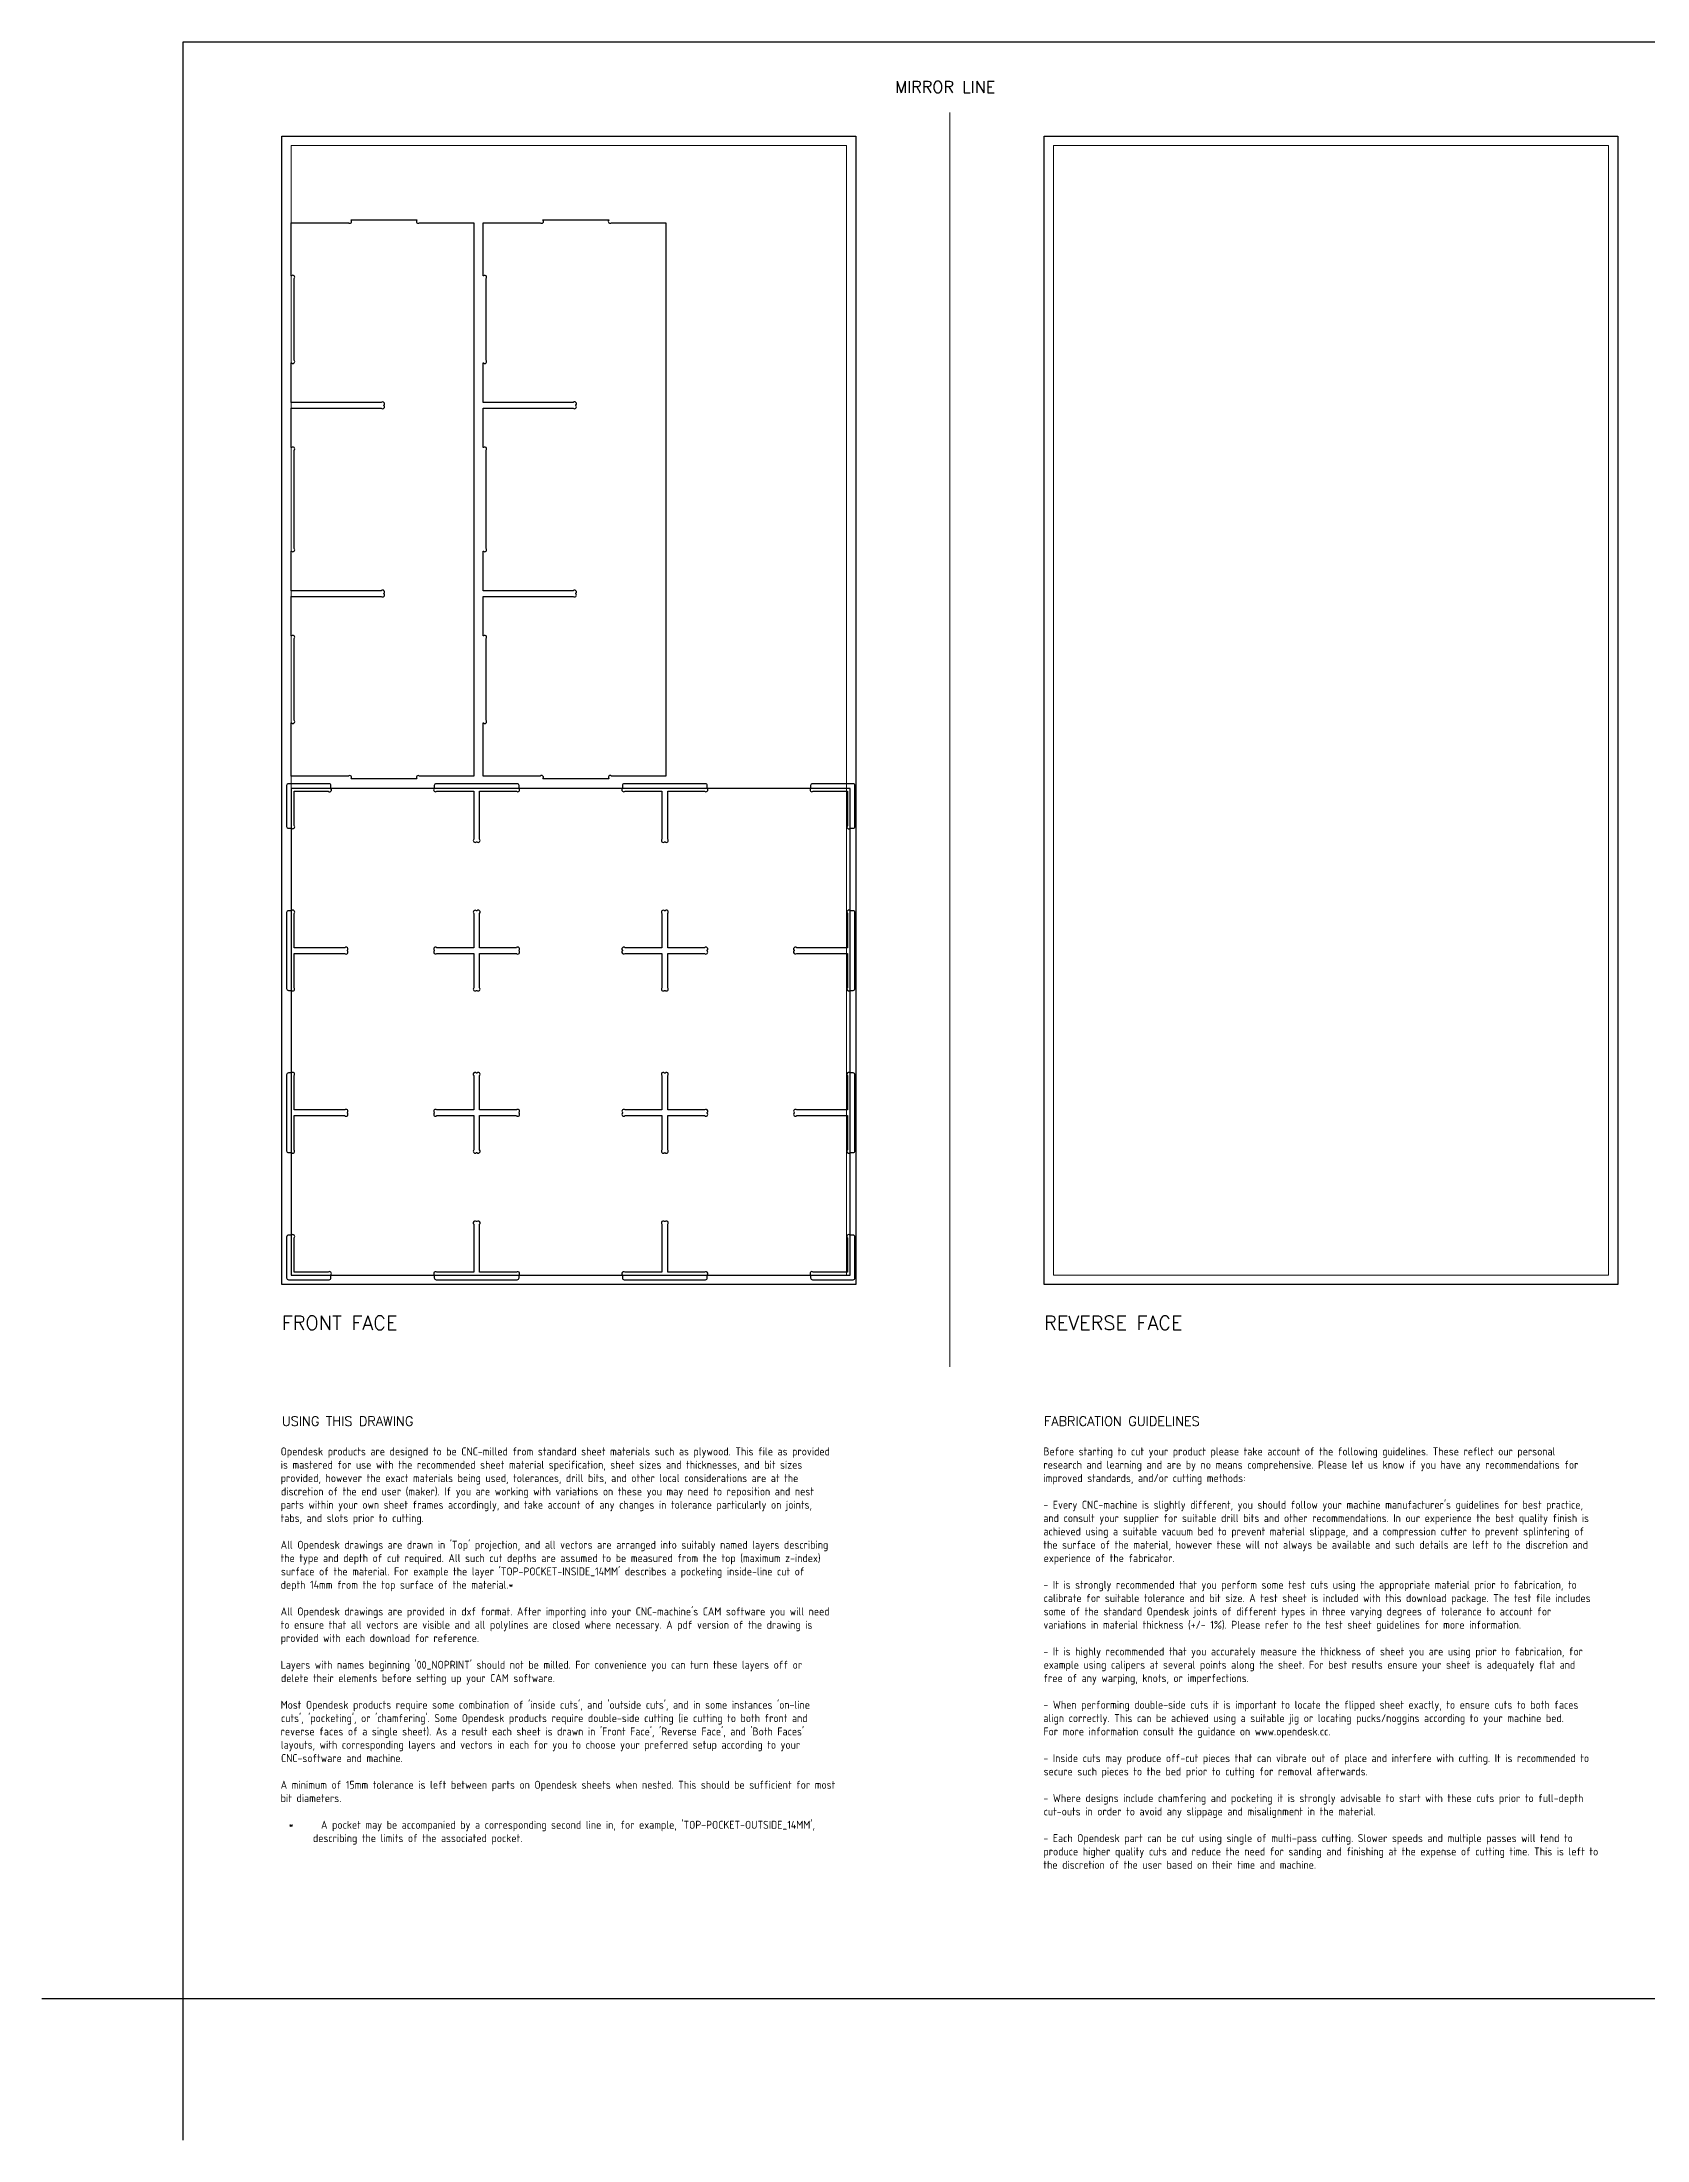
# Model space of a CAD drawing. Header units: millimetres. Extents: x -300 to 5880, y -300 to 4158.
# Drawn here: x -300 to 3112, y -300 to 4158 of the extents above; entities that cross this region are included whole.
import ezdxf
from ezdxf.enums import TextEntityAlignment as Align

# ---------------------------------------------------------------- set-up
doc = ezdxf.new("R2010")
doc.units = ezdxf.units.MM
doc.layers.add('00-NOPRINT_TEXT', color=7, linetype='Continuous', lineweight=25)
doc.layers.add('00_NOPRINT_TOLERANCE', color=7, linetype='Continuous', lineweight=5)
for name, color, linetype, lineweight, true_color in [('BOARD_$TH-NOMINAL', 3, 'Continuous', 30, 0x00ff00), ('TOP-CUT-OUTSIDE_12.000MM', 60, 'Continuous', 25, 0xa0ff00), ('TOP-POCKET-INSIDE_6.000MM', 6, 'Continuous', 25, 0xff00e0)]:
    doc.layers.add(name, color=color, linetype=linetype, lineweight=lineweight, true_color=true_color)
doc.styles.add('OD-ISOCP-17_240', font='isocp.shx')
doc.styles.add('OD-ISOCP-17_241', font='isocp.shx')
doc.styles.add('OD-ISOCP-17_242', font='isocp.shx')
doc.styles.add('OD-ISOCP-17_243', font='isocp.shx')
doc.styles.add('OD-ISOCP-17_244', font='isocp.shx')
doc.styles.add('OD-ISOCP-17_245', font='isocp.shx')
doc.styles.add('OD-ISOCP-17_246', font='isocp.shx')
doc.styles.add('OD-ISOCP-17_247', font='isocp.shx')
doc.styles.add('OD-ISOCP-17_248', font='isocp.shx')
doc.styles.add('OD-ISOCP-17_249', font='isocp.shx')
doc.styles.add('OD-ISOCP-17_250', font='isocp.shx')
doc.styles.add('OD-ISOCP-17_251', font='isocp.shx')
doc.styles.add('OD-ISOCP-17_252', font='isocp.shx')
doc.styles.add('OD-ISOCP-17_253', font='isocp.shx')
doc.styles.add('OD-ISOCP-17_254', font='isocp.shx')
doc.styles.add('OD-ISOCP-17_255', font='isocp.shx')
doc.styles.add('OD-ISOCP-17_256', font='isocp.shx')
doc.styles.add('OD-ISOCP-17_257', font='isocp.shx')
doc.styles.add('OD-ISOCP-17_258', font='isocp.shx')
doc.styles.add('OD-ISOCP-17_259', font='isocp.shx')
doc.styles.add('OD-ISOCP-17_260', font='isocp.shx')
doc.styles.add('OD-ISOCP-17_261', font='isocp.shx')
doc.styles.add('OD-ISOCP-17_262', font='isocp.shx')
doc.styles.add('OD-ISOCP-17_263', font='isocp.shx')
doc.styles.add('OD-ISOCP-17_264', font='isocp.shx')
doc.styles.add('OD-ISOCP-17_265', font='isocp.shx')
doc.styles.add('OD-ISOCP-17_266', font='isocp.shx')
doc.styles.add('OD-ISOCP-17_267', font='isocp.shx')
doc.styles.add('OD-ISOCP-17_268', font='isocp.shx')
doc.styles.add('OD-ISOCP-17_269', font='isocp.shx')
doc.styles.add('OD-ISOCP-17_270', font='isocp.shx')
doc.styles.add('OD-ISOCP-17_271', font='isocp.shx')
doc.styles.add('OD-ISOCP-17_272', font='isocp.shx')
doc.styles.add('OD-ISOCP-17_273', font='isocp.shx')
doc.styles.add('OD-ISOCP-17_274', font='isocp.shx')
doc.styles.add('OD-ISOCP-17_275', font='isocp.shx')
doc.styles.add('OD-ISOCP-17_276', font='isocp.shx')
doc.styles.add('OD-ISOCP-17_277', font='isocp.shx')
doc.styles.add('OD-ISOCP-17_278', font='isocp.shx')
doc.styles.add('OD-ISOCP-17_279', font='isocp.shx')
doc.styles.add('OD-ISOCP-17_280', font='isocp.shx')
doc.styles.add('OD-ISOCP-17_281', font='isocp.shx')
doc.styles.add('OD-ISOCP-17_282', font='isocp.shx')
doc.styles.add('OD-ISOCP-17_283', font='isocp.shx')
doc.styles.add('OD-ISOCP-17_284', font='isocp.shx')
doc.styles.add('OD-ISOCP-17_285', font='isocp.shx')
doc.styles.add('OD-ISOCP-17_286', font='isocp.shx')
doc.styles.add('OD-ISOCP-17_287', font='isocp.shx')
doc.styles.add('OD-ISOCP-17_288', font='isocp.shx')
doc.styles.add('OD-SIMPLEX-20_87', font='simplex.shx')
doc.styles.add('OD-SIMPLEX-20_88', font='simplex.shx')
doc.styles.add('OD-SIMPLEX-25_89', font='simplex.shx')
doc.styles.add('OD-SIMPLEX-30_88', font='simplex.shx')
doc.styles.add('OD-SIMPLEX-30_89', font='simplex.shx')

# ---------------------------------------------------------------- blocks, each defined once
blk = doc.blocks.new('Borders Opendesk_7')
at = {"layer": '00-NOPRINT_TEXT'}
for p, q in [((0, 4158), (5880, 4158)), ((0, 0), (0, 4158)), ((0, 0), (-300, 0)), ((0, -300), (0, 0)), ((5880, 0), (0, 0))]:
    blk.add_line(p, q, dxfattribs=at)
at = {"layer": '00_NOPRINT_TOLERANCE', "ltscale": 0.379043}
blk.add_line((1630, 1343.2), (1630, 4008), dxfattribs=at)
at = {"layer": '00_NOPRINT_TOLERANCE', "ltscale": 0.379202}
for p, q in [((210, 3958), (1430, 3958)), ((210, 1518), (210, 3958)), ((1430, 3958), (1430, 1518)), ((1830, 3958), (3050, 3958)), ((1830, 1518), (1830, 3958)), ((3050, 3958), (3050, 1518)), ((1430, 1518), (210, 1518)), ((3050, 1518), (1830, 1518))]:
    blk.add_line(p, q, dxfattribs=at)
at = {"layer": '00_NOPRINT_TOLERANCE', "ltscale": 0.380876}
for p, q in [((230, 3938), (1410, 3938)), ((1850, 3938), (3030, 3938)), ((1410, 1538), (230, 1538)), ((3030, 1538), (1850, 1538))]:
    blk.add_line(p, q, dxfattribs=at)
at = {"layer": '00_NOPRINT_TOLERANCE', "ltscale": 0.380023}
for p, q in [((230, 1538), (230, 3938)), ((1410, 3938), (1410, 1538)), ((1850, 1538), (1850, 3938)), ((3030, 3938), (3030, 1538))]:
    blk.add_line(p, q, dxfattribs=at)
at = {"layer": 'BOARD_$TH-NOMINAL'}
for p, q in [((210, 3958), (1430, 3958)), ((210, 1518), (210, 3958)), ((1430, 3958), (1430, 1518)), ((1830, 3958), (3050, 3958)), ((1830, 1518), (1830, 3958)), ((3050, 3958), (3050, 1518)), ((1430, 1518), (210, 1518)), ((3050, 1518), (1830, 1518))]:
    blk.add_line(p, q, dxfattribs=at)
at = {"layer": '00-NOPRINT_TEXT', "style": 'OD-SIMPLEX-25_89'}
blk.add_text('MIRROR LINE', height=25, dxfattribs=at).set_placement((1513.3, 4049.9))
at = {"layer": '00-NOPRINT_TEXT', "color": 7}
for s, height, style, p in [('FRONT FACE', 30, 'OD-SIMPLEX-30_89', (210, 1451.3)), ('REVERSE FACE', 30, 'OD-SIMPLEX-30_88', (1830, 1451.3)), ('USING THIS DRAWING', 20, 'OD-SIMPLEX-20_88', (210, 1237.4)), ('FABRICATION GUIDELINES', 20, 'OD-SIMPLEX-20_87', (1830, 1237.4))]:
    blk.add_text(s, height=height, dxfattribs=dict(at, style=style)).set_placement(p, align=Align.TOP_LEFT)
for s, style, p in [('Opendesk products are designed to be CNC-milled from standard sheet materials such as plywood. This file as provided', 'OD-ISOCP-17_265', (207.4, 1154.7)), ('Before starting to cut your product please take account of the following guidelines. These reflect our personal', 'OD-ISOCP-17_240', (1828.7, 1154.7)), ('is mastered for use with the recommended sheet material specification, sheet sizes and thicknesses, and bit sizes', 'OD-ISOCP-17_266', (207.4, 1126.3)), ('provided, however the exact materials being used, tolerances, drill bits, and other local considerations are at the', 'OD-ISOCP-17_267', (207.4, 1098)), ('research and learning and are by no means comprehensive. Please let us know if you have any recommendations for', 'OD-ISOCP-17_241', (1828.7, 1126.3)), ('improved standards, and/or cutting methods:', 'OD-ISOCP-17_242', (1828.7, 1098)), ('discretion of the end user (maker). If you are working with variations on these you may need to reposition and nest', 'OD-ISOCP-17_268', (208.1, 1069.7)), ('tabs, and slots prior to cutting.', 'OD-ISOCP-17_270', (207.4, 1013)), ('parts within your own sheet frames accordingly, and take account of any changes in tolerance particularly on joints,', 'OD-ISOCP-17_269', (207.4, 1041.3)), ("- Every CNC-machine is slightly different, you should follow your machine manufacturer's guidelines for best practice,", 'OD-ISOCP-17_243', (1828.7, 1041.3)), ('and consult your supplier for suitable drill bits and other recommendations. In our experience the best quality finish is', 'OD-ISOCP-17_244', (1828.7, 1013)), ('achieved using a suitable vacuum bed to prevent material slippage, and a compression cutter to prevent splintering of', 'OD-ISOCP-17_245', (1828.7, 984.7)), ('the type and depth of cut required. All such cut depths are assumed to be measured from the top (maximum z-index)', 'OD-ISOCP-17_272', (207.4, 928)), ("All Opendesk drawings are drawn in 'Top' projection, and all vectors are arranged into suitably named layers describing", 'OD-ISOCP-17_271', (207.4, 956.3)), ('the surface of the material, however these will not always be available and such details are left to the discretion and', 'OD-ISOCP-17_246', (1828.7, 956.3)), ('experience of the fabricator.', 'OD-ISOCP-17_247', (1829.2, 928)), ("surface of the material. For example the layer 'TOP-POCKET-INSIDE_14MM' describes a pocketing inside-line cut of", 'OD-ISOCP-17_273', (208, 899.7)), ('depth 14mm from the top surface of the material.*', 'OD-ISOCP-17_274', (207.4, 871.3)), ('- It is strongly recommended that you perform some test cuts using the appropriate material prior to fabrication, to', 'OD-ISOCP-17_248', (1828.7, 871.3)), ('calibrate for suitable tolerance and bit size. A test sheet is included with this download package. The test file includes', 'OD-ISOCP-17_249', (1829.3, 843)), ('to ensure that all vectors are visible and all polylines are closed where necessary. A pdf version of the drawing is', 'OD-ISOCP-17_276', (207.4, 786.3)), ("All Opendesk drawings are provided in dxf format. After importing into your CNC-machine's CAM software you will need", 'OD-ISOCP-17_275', (207.4, 814.7)), ('variations in material thickness (+/- 1%). Please refer to the test sheet guidelines for more information.', 'OD-ISOCP-17_251', (1828.7, 786.3)), ('some of the standard Opendesk joints of different types in three varying degrees of tolerance to account for', 'OD-ISOCP-17_250', (1829.2, 814.7)), ('provided with each download for reference.', 'OD-ISOCP-17_277', (207.4, 758)), ("Layers with names beginning '00_NOPRINT' should not be milled. For convenience you can turn these layers off or", 'OD-ISOCP-17_278', (207.4, 701.3)), ('- It is highly recommended that you accurately measure the thickness of sheet you are using prior to fabrication, for', 'OD-ISOCP-17_252', (1828.7, 729.7)), ('example using calipers at several points along the sheet. For best results ensure your sheet is adequately flat and', 'OD-ISOCP-17_253', (1829.2, 701.3)), ('delete their elements before setting up your CAM software.', 'OD-ISOCP-17_279', (208.1, 673)), ('free of any warping, knots, or imperfections.', 'OD-ISOCP-17_254', (1828.7, 673)), ("Most Opendesk products require some combination of 'inside cuts', and 'outside cuts', and in some instances 'on-line", 'OD-ISOCP-17_280', (207.4, 616.3)), ('- When performing double-side cuts it is important to locate the flipped sheet exactly, to ensure cuts to both faces', 'OD-ISOCP-17_255', (1828.7, 616.3)), ("reverse faces of a single sheet). As a result each sheet is drawn in 'Front Face', 'Reverse Face', and 'Both Faces'", 'OD-ISOCP-17_282', (207.4, 559.7)), ("cuts', 'pocketing', or 'chamfering'. Some Opendesk products require double-side cutting (ie cutting to both front and", 'OD-ISOCP-17_281', (208.1, 588)), ('align correctly. This can be achieved using a suitable jig or locating pucks/noggins according to your machine bed.', 'OD-ISOCP-17_256', (1828.7, 588)), ('layouts, with corresponding layers and vectors in each for you to choose your preferred setup according to your', 'OD-ISOCP-17_283', (207.8, 531.3)), ('For more information consult the guidance on www.opendesk.cc.', 'OD-ISOCP-17_257', (1828.7, 559.7)), ('CNC-software and machine.', 'OD-ISOCP-17_284', (208.2, 503)), ('- Inside cuts may produce off-cut pieces that can vibrate out of place and interfere with cutting. It is recommended to', 'OD-ISOCP-17_258', (1828.7, 503)), ('secure such pieces to the bed prior to cutting for removal afterwards.', 'OD-ISOCP-17_259', (1829.2, 474.7)), ('A minimum of 15mm tolerance is left between parts on Opendesk sheets when nested. This should be sufficient for most', 'OD-ISOCP-17_285', (207.4, 446.3)), ('bit diameters.', 'OD-ISOCP-17_286', (207.4, 418)), ('- Where designs include chamfering and pocketing it is strongly advisable to start with these cuts prior to full-depth', 'OD-ISOCP-17_260', (1828.7, 418)), ('cut-outs in order to avoid any slippage and misalignment in the material.', 'OD-ISOCP-17_261', (1829.3, 389.7)), ("*      A pocket may be accompanied by a corresponding second line in, for example, 'TOP-POCKET-OUTSIDE_14MM',", 'OD-ISOCP-17_287', (224.4, 361.3)), ('describing the limits of the associated pocket.', 'OD-ISOCP-17_288', (276.1, 333)), ('- Each Opendesk part can be cut using single of multi-pass cutting. Slower speeds and multiple passes will tend to', 'OD-ISOCP-17_262', (1828.7, 333)), ('produce higher quality cuts and reduce the need for sanding and finishing at the expense of cutting time. This is left to', 'OD-ISOCP-17_263', (1828.7, 304.7)), ('the discretion of the user based on their time and machine.', 'OD-ISOCP-17_264', (1828.7, 276.3))]:
    blk.add_text(s, height=17, dxfattribs=dict(at, style=style)).set_placement(p)

msp = doc.modelspace()

# ---------------------------------------------------------------- linework, layer by layer
at = {"layer": 'TOP-CUT-OUTSIDE_12.000MM'}
for points in [[(351.3, 3774, 1), (357, 3779.7), (357, 3780), (497, 3780), (497, 3779.7, 1), (502.7, 3774), (618, 3774), (618, 2598), (502.7, 2598, 1), (497, 2592.3), (497, 2592), (357, 2592), (357, 2592.3, 1), (351.3, 2598), (230, 2598), (230, 2711), (230.3, 2711, 1), (236, 2716.7), (236, 2890.3, 1), (230.3, 2896), (230, 2896), (230, 2979.9), (421.3, 2979.9, 1), (427, 2985.6), (427, 2986.4, 1), (421.3, 2992.1), (230, 2992.1), (230, 3076), (230.3, 3076, 1), (236, 3081.7), (236, 3290.3, 1), (230.3, 3296), (230, 3296), (230, 3379.9), (421.3, 3379.9, 1), (427, 3385.6), (427, 3386.4, 1), (421.3, 3392.1), (230, 3392.1), (230, 3476), (230.3, 3476, 1), (236, 3481.7), (236, 3655.3, 1), (230.3, 3661), (230, 3661), (230, 3774)], [(644, 3290.3, 1), (638.3, 3296), (638, 3296), (638, 3379.9), (829.3, 3379.9, 1), (835, 3385.6), (835, 3386.4, 1), (829.3, 3392.1), (638, 3392.1), (638, 3476), (638.3, 3476, 1), (644, 3481.7), (644, 3655.3, 1), (638.3, 3661), (638, 3661), (638, 3774), (759.3, 3774, 1), (765, 3779.7), (765, 3780), (905, 3780), (905, 3779.7, 1), (910.7, 3774), (1026, 3774), (1026, 2598), (910.7, 2598, 1), (905, 2592.3), (905, 2592), (765, 2592), (765, 2592.3, 1), (759.3, 2598), (638, 2598), (638, 2711), (638.3, 2711, 1), (644, 2716.7), (644, 2890.3, 1), (638.3, 2896), (638, 2896), (638, 2979.9), (829.3, 2979.9, 1), (835, 2985.6), (835, 2986.4, 1), (829.3, 2992.1), (638, 2992.1), (638, 3076), (638.3, 3076, 1), (644, 3081.7)]]:
    msp.add_lwpolyline(points, format="xyb", close=True, dxfattribs=at)
msp.add_lwpolyline([(230, 2572), (230, 1538), (1418, 1538), (1418, 2572)], close=True, dxfattribs=at)
at = {"layer": 'TOP-POCKET-INSIDE_6.000MM'}
for points in [[(308.5, 2566, 1), (314.2, 2571.7), (314.2, 2578, 0.414214), (310.2, 2582), (224, 2582, 0.414214), (220, 2578), (220, 2491.3, 0.414214), (224, 2487.3), (230.3, 2487.3, 1), (236, 2493), (236, 2566)], [(708.5, 2566, 1), (714.2, 2571.7), (714.2, 2578, 0.414214), (710.2, 2582), (537.8, 2582, 0.414214), (533.8, 2578), (533.8, 2571.7, 1), (539.5, 2566), (617.9, 2566), (617.9, 2464.2, 1), (623.6, 2458.5), (624.4, 2458.5, 1), (630.1, 2464.2), (630.1, 2566)], [(939.5, 2566), (1017.9, 2566), (1017.9, 2464.2, 1), (1023.6, 2458.5), (1024.4, 2458.5, 1), (1030.1, 2464.2), (1030.1, 2566), (1108.5, 2566, 1), (1114.2, 2571.7), (1114.2, 2578, 0.414214), (1110.2, 2582), (937.8, 2582, 0.414214), (933.8, 2578), (933.8, 2571.7, 1)], [(1412, 2493, 1), (1417.7, 2487.3), (1424, 2487.3, 0.414214), (1428, 2491.3), (1428, 2578, 0.414214), (1424, 2582), (1337.8, 2582, 0.414214), (1333.8, 2578), (1333.8, 2571.7, 1), (1339.5, 2566), (1412, 2566)], [(230.3, 2312), (224, 2312, 0.414214), (220, 2308), (220, 2146.7, 0.414214), (224, 2142.7), (230.3, 2142.7, 1), (236, 2148.3), (236, 2221.2), (343.5, 2221.2, 1), (349.2, 2226.9), (349.2, 2227.8, 1), (343.5, 2233.4), (236, 2233.4), (236, 2306.3, 1)], [(539.6, 2221.2), (617.9, 2221.2), (617.9, 2148.4, 1), (623.6, 2142.8), (624.4, 2142.8, 1), (630.1, 2148.4), (630.1, 2221.2), (708.4, 2221.2, 1), (714.1, 2226.9), (714.1, 2227.8, 1), (708.4, 2233.4), (630.1, 2233.4), (630.1, 2306.2, 1), (624.4, 2311.9), (623.6, 2311.9, 1), (617.9, 2306.2), (617.9, 2233.4), (539.6, 2233.4, 1), (533.9, 2227.8), (533.9, 2226.9, 1)], [(939.6, 2221.2), (1017.9, 2221.2), (1017.9, 2148.4, 1), (1023.6, 2142.8), (1024.4, 2142.8, 1), (1030.1, 2148.4), (1030.1, 2221.2), (1108.4, 2221.2, 1), (1114.1, 2226.9), (1114.1, 2227.8, 1), (1108.4, 2233.4), (1030.1, 2233.4), (1030.1, 2306.2, 1), (1024.4, 2311.9), (1023.6, 2311.9, 1), (1017.9, 2306.2), (1017.9, 2233.4), (939.6, 2233.4, 1), (933.9, 2227.8), (933.9, 2226.9, 1)], [(1304.5, 2221.2), (1412, 2221.2), (1412, 2148.3, 1), (1417.7, 2142.7), (1424, 2142.7, 0.414214), (1428, 2146.7), (1428, 2308, 0.414214), (1424, 2312), (1417.7, 2312, 1), (1412, 2306.3), (1412, 2233.4), (1304.5, 2233.4, 1), (1298.8, 2227.8), (1298.8, 2226.9, 1)], [(349.2, 1882.2), (349.2, 1883.1, 1), (343.5, 1888.8), (236, 1888.8), (236, 1961.7, 1), (230.3, 1967.3), (224, 1967.3, 0.414214), (220, 1963.3), (220, 1802, 0.414214), (224, 1798), (230.3, 1798, 1), (236, 1803.7), (236, 1876.6), (343.5, 1876.6, 1)], [(539.6, 1876.6), (617.9, 1876.6), (617.9, 1803.8, 1), (623.6, 1798.1), (624.4, 1798.1, 1), (630.1, 1803.8), (630.1, 1876.6), (708.4, 1876.6, 1), (714.1, 1882.2), (714.1, 1883.1, 1), (708.4, 1888.8), (630.1, 1888.8), (630.1, 1961.6, 1), (624.4, 1967.2), (623.6, 1967.2, 1), (617.9, 1961.6), (617.9, 1888.8), (539.6, 1888.8, 1), (533.9, 1883.1), (533.9, 1882.2, 1)], [(939.6, 1876.6), (1017.9, 1876.6), (1017.9, 1803.8, 1), (1023.6, 1798.1), (1024.4, 1798.1, 1), (1030.1, 1803.8), (1030.1, 1876.6), (1108.4, 1876.6, 1), (1114.1, 1882.2), (1114.1, 1883.1, 1), (1108.4, 1888.8), (1030.1, 1888.8), (1030.1, 1961.6, 1), (1024.4, 1967.2), (1023.6, 1967.2, 1), (1017.9, 1961.6), (1017.9, 1888.8), (939.6, 1888.8, 1), (933.9, 1883.1), (933.9, 1882.2, 1)], [(1304.5, 1876.6), (1412, 1876.6), (1412, 1803.7, 1), (1417.7, 1798), (1424, 1798, 0.414214), (1428, 1802), (1428, 1963.3, 0.414214), (1424, 1967.3), (1417.7, 1967.3, 1), (1412, 1961.7), (1412, 1888.8), (1304.5, 1888.8, 1), (1298.8, 1883.1), (1298.8, 1882.2, 1)], [(708.5, 1544), (630.1, 1544), (630.1, 1645.8, 1), (624.4, 1651.5), (623.6, 1651.5, 1), (617.9, 1645.8), (617.9, 1544), (539.5, 1544, 1), (533.8, 1538.3), (533.8, 1532, 0.414214), (537.8, 1528), (710.2, 1528, 0.414214), (714.2, 1532), (714.2, 1538.3, 1)], [(1108.5, 1544), (1030.1, 1544), (1030.1, 1645.8, 1), (1024.4, 1651.5), (1023.6, 1651.5, 1), (1017.9, 1645.8), (1017.9, 1544), (939.5, 1544, 1), (933.8, 1538.3), (933.8, 1532, 0.414214), (937.8, 1528), (1110.2, 1528, 0.414214), (1114.2, 1532), (1114.2, 1538.3, 1)], [(1428, 1532), (1428, 1618.7, 0.414214), (1424, 1622.7), (1417.7, 1622.7, 1), (1412, 1617), (1412, 1544), (1339.5, 1544, 1), (1333.8, 1538.3), (1333.8, 1532, 0.414214), (1337.8, 1528), (1424, 1528, 0.414214)]]:
    msp.add_lwpolyline(points, format="xyb", close=True, dxfattribs=at)
msp.add_lwpolyline([(230.3, 1622.7), (224, 1622.7, 0.414214), (220, 1618.7), (220, 1532, 0.414214), (224, 1528), (310.2, 1528, 0.414214), (314.2, 1532), (314.2, 1538.3, 1), (308.5, 1544), (236, 1544), (236, 1617, 1), (230.3, 1622.7)], format="xyb", dxfattribs=at)

# ---------------------------------------------------------------- block references
msp.add_blockref('Borders Opendesk_7', (0, 0))

doc.saveas('drawing.dxf')
